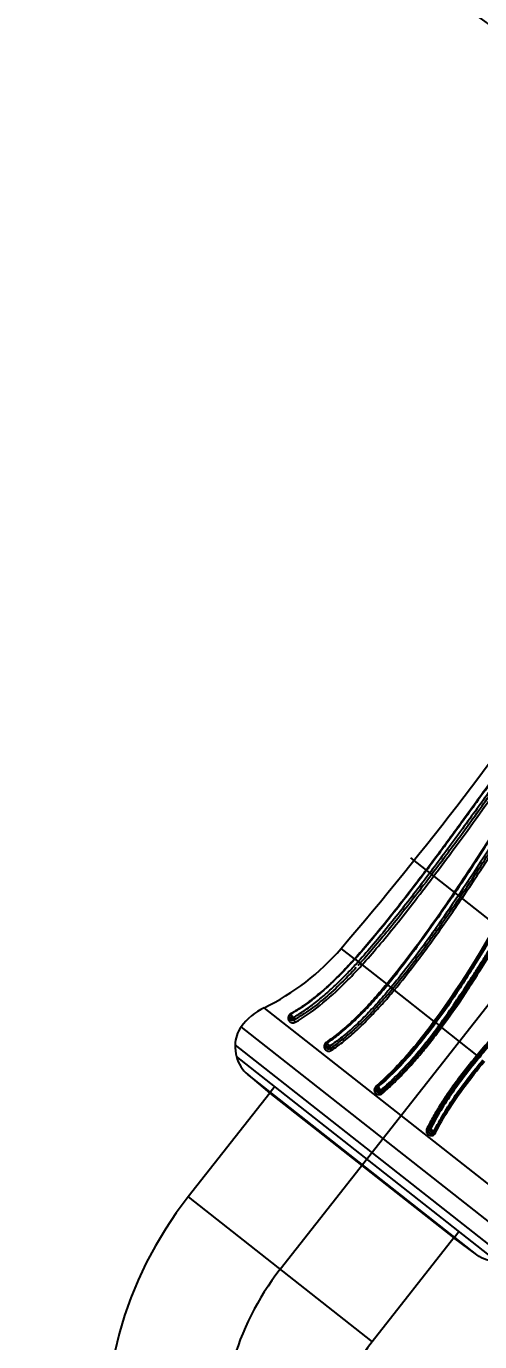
# Model space of a CAD drawing. Header units: millimetres. Extents: x 1145859089 to 1147511753, y -1047484727 to -1047247487.
# Drawn here: x 1146994173.5 to 1146994239.4, y -1047433719.8 to -1047433528.8 of the extents above; entities that cross this region are included whole.
import ezdxf
from ezdxf.xclip import XClip

# ---------------------------------------------------------------- set-up
doc = ezdxf.new("R2010")
doc.units = ezdxf.units.MM
doc.header["$LTSCALE"] = 100
doc.header["$MEASUREMENT"] = 0
doc.header["$XCLIPFRAME"] = 2
doc.linetypes.add('단지배치도$0$CENTER', pattern=[31, 30, -0.5, 0, -0.5])
doc.layers.get('0').update_dxf_attribs({"linetype": 'CONTINUOUS'})
for name, color, linetype in [('XREF', 135, 'CONTINUOUS'), ('단지배치도$0$S240910', 33, 'CONTINUOUS'), ('단지배치도$0$W240910', 135, 'CONTINUOUS')]:
    doc.layers.add(name, color=color, linetype=linetype)
doc.styles.add('단지배치도$0$WS1', font='romans.shx', dxfattribs={"width": 0.8, "bigfont": 'whgtxt.shx'})

# ---------------------------------------------------------------- blocks, each defined once
blk = doc.blocks.new('단지배치도$0$zw$9902')
at = {"layer": '단지배치도$0$W240910', "linetype": '단지배치도$0$CENTER', "ltscale": 20}
blk.add_line((64471.17, -62339.95), (64762.94, -61968.93), dxfattribs=at)
at = {"layer": '단지배치도$0$W240910', "linetype": '단지배치도$0$CENTER', "ltscale": 10}
blk.add_line((64524.72, -62307.45), (64490.13, -62280.25), dxfattribs=at)
at = {"layer": '단지배치도$0$W240910', "linetype": 'ByBlock', "ltscale": 20}
for p, q in [((64491.55, -62283.14), (64491, -62283.84)), ((64485.83, -62290.41), (64485.62, -62290.68)), ((64481.97, -62294.91), (64480.02, -62293.38)), ((64481.99, -62294.88), (64481.97, -62294.91)), ((64482.51, -62295.29), (64482.48, -62295.33)), ((64482.52, -62295.29), (64482.5, -62295.27)), ((64482.75, -62295.57), (64482.78, -62295.53)), ((64483.02, -62295.81), (64483.06, -62295.77)), ((64483.06, -62295.77), (64486.64, -62298.58)), ((64486.72, -62298.6), (64486.71, -62298.62)), ((64486.71, -62298.62), (64486.71, -62298.62)), ((64486.71, -62298.62), (64486.71, -62298.62)), ((64486.78, -62298.67), (64486.79, -62298.65)), ((64486.79, -62298.65), (64486.79, -62298.65)), ((64487.27, -62299.02), (64487.24, -62299.06)), ((64487.27, -62299.02), (64487.25, -62299.01)), ((64487.48, -62299.26), (64487.5, -62299.23)), ((64487.71, -62299.46), (64487.73, -62299.44)), ((64487.73, -62299.44), (64493.51, -62303.99)), ((64508.62, -62333.25), (64468.85, -62301.98)), ((64493.77, -62304.18), (64493.79, -62304.15)), ((64494.27, -62304.53), (64494.25, -62304.52)), ((64506.69, -62337.17), (64465.5, -62304.78)), ((64494.6, -62304.85), (64494.62, -62304.83)), ((64494.6, -62304.85), (64499.76, -62308.9)), ((64504.37, -62338.62), (64464.64, -62307.38)), ((64502.67, -62338.83), (64464.84, -62309.08)), ((64499.78, -62308.88), (64499.76, -62308.9)), ((64466.46, -62311.69), (64469.65, -62314.38)), ((64499.75, -62337.87), (64466.46, -62311.69)), ((64470.39, -62313.44), (64469.74, -62314.27)), ((64469.65, -62314.38), (64457.81, -62329.44)), ((64469.65, -62314.38), (64496.38, -62335.4)), ((64457.81, -62329.44), (64484.54, -62350.46)), ((64496.47, -62335.28), (64497.12, -62334.46)), ((64496.38, -62335.4), (64484.54, -62350.46)), ((64499.75, -62337.87), (64496.38, -62335.4))]:
    blk.add_line(p, q, dxfattribs=at)
for centre, radius, start, end in [((64092.84, -61961.19), 510.15, 319.3708, 325.7482), ((64453.86, -62270.95), 34.46, 295.788, 319.3968), ((64774.29, -61923.31), 472.76, 231.8161, 231.8215), ((64592.39, -62154.6), 178.51, 231.8302, 231.8411), ((64607.17, -62135.94), 202.31, 231.8157, 231.822), ((64885.21, -61781.79), 652.56, 231.85107, 231.85259), ((64636.04, -62099.29), 248.97, 231.8166, 231.821), ((64607.44, -62135.52), 202.81, 231.8439, 231.8497), ((64629.34, -62107.49), 238.38, 231.8734, 231.8783), ((64643.33, -62089.9), 260.85, 231.8455, 231.8499), ((64634.77, -62100.82), 246.98, 231.8451, 231.8498), ((64632.12, -62104.04), 242.81, 231.8733, 231.8781), ((64636.03, -62099.1), 249.11, 231.8734, 231.878), ((64638.49, -62095.99), 253.07, 231.8733, 231.8779), ((64638.79, -62095.65), 253.53, 231.8731, 231.8777), ((64639.69, -62094.53), 254.96, 231.873, 231.8775), ((64640.98, -62092.71), 257.19, 231.901, 231.9056), ((64642.49, -62091.02), 259.46, 231.8727, 231.8772), ((64643.43, -62089.66), 261.11, 231.9006, 231.9051), ((64644.71, -62088.05), 263.16, 231.9004, 231.9049), ((64645.94, -62086.52), 265.13, 231.9002, 231.9047), ((64647.1, -62084.87), 267.14, 231.9278, 231.9322), ((64648.41, -62083.44), 269.07, 231.8998, 231.9042), ((64649.56, -62081.8), 271.08, 231.9273, 231.9317), ((64650.8, -62080.26), 273.05, 231.927, 231.9314), ((64652.06, -62078.68), 275.08, 231.9268, 231.9311), ((64653.39, -62077.02), 277.2, 231.9265, 231.9308), ((64654.58, -62075.53), 279.1, 231.9263, 231.9306), ((64655.8, -62073.8), 281.22, 231.9533, 231.9576), ((64486.71, -62298.62), 0.000478, 65.7503, 109.7068), ((64486.71, -62298.62), 0.00159, 64.4229, 83.6217), ((64486.71, -62298.62), 0.00471, 63.6122, 72.3544), ((64486.71, -62298.63), 0.0105, 61.391, 66.3483), ((64486.7, -62298.64), 0.0206, 59.6568, 62.735), ((64486.69, -62298.65), 0.0356, 58.6451, 60.7588), ((64486.68, -62298.67), 0.0573, 57.4828, 59.0018), ((64486.67, -62298.69), 0.0848, 56.5843, 57.7442), ((64486.72, -62298.61), 0.00597, 74.0623, 82.0926), ((64486.65, -62298.73), 0.122, 55.8336, 56.7384), ((64486.62, -62298.76), 0.167, 55.4805, 56.2137), ((64486.59, -62298.81), 0.221, 54.7254, 55.3266), ((64486.56, -62298.86), 0.288, 54.4954, 55.002), ((64486.51, -62298.92), 0.362, 54.1297, 54.5602), ((64486.55, -62298.86), 0.316, 54.5816, 54.9687), ((64486.59, -62298.82), 0.257, 55.4781, 55.9065), ((64486.63, -62298.75), 0.175, 55.858, 56.4242), ((64486.67, -62298.69), 0.103, 56.6579, 57.5045), ((64486.68, -62298.67), 0.0861, 57.5304, 58.4005), ((64486.65, -62298.73), 0.157, 58.0209, 58.4147), ((64486.71, -62298.63), 0.0318, 61.3257, 63.0301), ((64486.72, -62298.61), 0.00819, 66.7848, 72.8924), ((64486.46, -62298.99), 0.448, 53.5935, 53.967), ((64486.4, -62299.07), 0.549, 53.4982, 53.8228), ((64486.34, -62299.16), 0.66, 53.243, 53.5286), ((64486.27, -62299.26), 0.777, 53.0116, 53.2674), ((64486.2, -62299.34), 0.909, 53.1943, 53.3904), ((64486.29, -62299.23), 0.763, 53.6634, 53.8837), ((64486.37, -62299.12), 0.63, 53.8006, 54.0481), ((64486.44, -62299.02), 0.509, 53.9304, 54.2164), ((64486.51, -62298.93), 0.397, 54.5987, 54.9355), ((64486.2, -62299.35), 0.894, 52.8005, 53.0345), ((64486.1, -62299.48), 1.06, 52.47, 52.6753), ((64485.97, -62299.66), 1.28, 52.4597, 52.6358), ((64485.92, -62299.71), 1.35, 52.2813, 52.4581), ((64486.11, -62299.47), 1.07, 53.1238, 53.2997), ((64485.75, -62299.94), 1.65, 52.655, 52.7871), ((64485.88, -62299.77), 1.45, 52.6883, 52.8328), ((64486, -62299.62), 1.25, 53.0602, 53.2188), ((64485.93, -62299.7), 1.33, 52.1126, 52.3028), ((64485.64, -62300.08), 1.81, 51.8868, 52.0211), ((64483.94, -62302.27), 4.58, 52.0883, 52.137), ((64485.48, -62300.3), 2.1, 52.458, 52.5702), ((64485.62, -62300.11), 1.87, 52.4796, 52.6012), ((64485.33, -62300.49), 2.35, 52.1693, 52.2734), ((64485.65, -62300.06), 1.78, 51.6254, 51.7948), ((64485.6, -62300.13), 1.88, 51.4175, 51.6738), ((64485.03, -62300.89), 2.85, 52.1527, 52.2438), ((64485.18, -62300.68), 2.59, 52.1618, 52.2589), ((64484.85, -62301.09), 3.12, 51.8997, 51.9849), ((64483.34, -62302.99), 5.52, 51.4533, 51.5694), ((64484.53, -62301.51), 3.65, 51.7808, 51.8569), ((64484.67, -62301.34), 3.42, 51.8994, 51.979), ((64484.43, -62301.65), 3.82, 51.7818, 51.8559), ((64781.19, -61925.01), 475.68, 231.7654, 231.7708), ((64597.12, -62158.63), 178.27, 231.7801, 231.7912), ((64610.71, -62141.36), 200.24, 231.7901, 231.7965), ((64884.17, -61794.11), 642.24, 231.78532, 231.78689), ((64638, -62106.78), 244.29, 231.787, 231.7915), ((64609.38, -62143), 198.13, 231.8158, 231.8218), ((64630.04, -62116.96), 231.37, 231.7879, 231.7929), ((64642.8, -62100.58), 252.13, 231.8166, 231.8211), ((64633.69, -62112.19), 237.38, 231.8164, 231.8212), ((64630.6, -62116.15), 232.35, 231.8163, 231.8213), ((64633.55, -62112.24), 237.25, 231.8449, 231.8497), ((64635.21, -62110.36), 239.75, 231.8164, 231.8212), ((64634.63, -62110.93), 238.95, 231.8449, 231.8497), ((64634.78, -62110.78), 239.15, 231.8448, 231.8496), ((64635.47, -62109.94), 240.24, 231.8448, 231.8496), ((64635.94, -62109.37), 240.98, 231.8448, 231.8496), ((64636.29, -62108.96), 241.52, 231.8448, 231.8496), ((64636.6, -62108.39), 242.16, 231.873, 231.8778), ((64637.15, -62107.93), 242.86, 231.8447, 231.8495), ((64637.43, -62107.41), 243.44, 231.873, 231.8777), ((64637.93, -62106.81), 244.22, 231.8729, 231.8777), ((64638.29, -62106.38), 244.79, 231.8729, 231.8776), ((64638.63, -62105.78), 245.46, 231.901, 231.9057), ((64639.17, -62105.33), 246.15, 231.8728, 231.8775), ((64639.43, -62104.83), 246.71, 231.9009, 231.9056), ((64639.94, -62104.21), 247.51, 231.9008, 231.9055), ((64640.3, -62103.79), 248.06, 231.9007, 231.9054), ((59308.27, -68889.34), 8381.78, 51.780944, 51.781255), ((62555.63, -64765.98), 3133.22, 51.78558, 51.78622), ((62326.19, -65058.19), 3504.75, 51.79329, 51.79366), ((57552.52, -71110.48), 11213.06, 51.753673, 51.753763), ((61857.03, -65653.82), 4262.96, 51.78928, 51.78955), ((62360.52, -65014.45), 3449.14, 51.79104, 51.79139), ((62007.22, -65463.23), 4020.3, 51.79043, 51.79072), ((61788.36, -65737.7), 4371.34, 51.76131, 51.76158), ((61953.17, -65531.93), 4107.71, 51.79017, 51.79045), ((62013.03, -65455.93), 4010.97, 51.79029, 51.79058), ((61963.46, -65515.64), 4088.55, 51.76182, 51.7621), ((61943.35, -65544.51), 4123.67, 51.79024, 51.79052), ((61956.44, -65527.91), 4102.53, 51.79025, 51.79053), ((61959.81, -65520.38), 4094.53, 51.76182, 51.7621), ((61953.33, -65531.93), 4107.61, 51.79028, 51.79056), ((61951.29, -65534.55), 4110.93, 51.79027, 51.79055), ((61948.65, -65534.64), 4112.64, 51.76187, 51.76215), ((61948.6, -65538.04), 4115.34, 51.79029, 51.79058), ((61946.74, -65540.43), 4118.37, 51.79029, 51.79058), ((61943.7, -65541.03), 4120.72, 51.7619, 51.76218), ((61943.22, -65544.97), 4124.11, 51.79031, 51.79059), ((61939.12, -65546.92), 4128.18, 51.76196, 51.76224), ((61939.69, -65549.52), 4129.87, 51.79032, 51.7906), ((61936.64, -65550.12), 4132.23, 51.76196, 51.76224), ((61935.95, -65554.34), 4135.97, 51.79034, 51.79062), ((61933.1, -65554.68), 4138, 51.76199, 51.76227), ((61932.2, -65559.17), 4142.09, 51.79035, 51.79063), ((64471.3, -62307.46), 6.67, 179.3121, 194.0621), ((64493.18, -62319.8), 0.5, 153.4522, 333.455), ((64501.83, -62364.06), 56, 141.8188, 231.8188), ((64501.83, -62364.06), 22, 141.8188, 231.8188)]:
    blk.add_arc(centre, radius, start, end, dxfattribs=at)
at = {"layer": '단지배치도$0$W240910', "linetype": '단지배치도$0$CENTER', "ltscale": 20}
blk.add_arc((64501.83, -62364.06), 39, 141.8188, 231.8188, dxfattribs=at)
at = {"layer": '단지배치도$0$W240910', "linetype": 'ByBlock', "ltscale": 20}
for points, degree in [([(64553.7, -62200.34), (64486.31, -62147.35), (64486.31, -62147.35)], 2), ([(64483.06, -62295.77), (64483.82, -62294.93), (64485.41, -62293.11), (64487.97, -62289.99), (64490.73, -62286.49), (64493.71, -62282.58), (64496.97, -62278.2), (64500.51, -62273.32), (64504.49, -62267.79), (64508.93, -62261.51), (64513.22, -62255.42), (64515.76, -62251.9), (64516.97, -62250.24)], 3), ([(64518.32, -62251.35), (64517.2, -62252.97), (64514.84, -62256.51), (64510.94, -62262.64), (64506.58, -62269.61), (64501.76, -62277.24), (64497.5, -62283.77), (64493.58, -62289.47), (64489.97, -62294.44), (64487.72, -62297.28), (64486.64, -62298.58)], 3), ([(64487.73, -62299.44), (64488.82, -62298.13), (64491.09, -62295.26), (64494.71, -62290.28), (64498.65, -62284.54), (64502.88, -62278.06), (64507.66, -62270.51), (64512.06, -62263.46), (64515.93, -62257.37), (64518.31, -62253.82), (64519.44, -62252.18)], 3), ([(64521.96, -62254.25), (64521.04, -62255.74), (64519.13, -62258.96), (64516.11, -62264.55), (64512.86, -62270.92), (64509.24, -62278.13), (64504.94, -62286.33), (64500.98, -62293.28), (64497.27, -62299.25), (64494.93, -62302.62), (64493.79, -62304.15)], 3), ([(64494.44, -62304.68), (64495.58, -62303.13), (64497.96, -62299.74), (64501.68, -62293.79), (64505.67, -62286.79), (64509.88, -62278.77), (64513.44, -62271.71), (64516.75, -62265.26), (64519.83, -62259.57), (64521.76, -62256.3), (64522.7, -62254.79)], 3), ([(64494.62, -62304.82), (64495.77, -62303.29), (64498.12, -62299.9), (64501.85, -62293.95), (64505.83, -62287), (64510.15, -62278.85), (64513.79, -62271.63), (64517.06, -62265.27), (64520.12, -62259.68), (64522.03, -62256.44), (64522.96, -62254.95)], 3), ([(64541.57, -62269.59), (64540.32, -62270.85), (64537.59, -62273.51), (64532.77, -62277.87), (64527.27, -62282.62), (64521.16, -62287.85), (64514.46, -62293.79), (64508.62, -62299.31), (64503.74, -62304.32), (64501, -62307.41), (64499.78, -62308.88)], 3), ([(64506.53, -62285.09), (64502.79, -62292.03), (64498.78, -62298.86), (64494.07, -62305.17)], 3), ([(64499.96, -62309.02), (64505.64, -62302.25), (64512.12, -62296.18), (64518.75, -62290.34)], 3), ([(64481.98, -62294.93), (64481.38, -62295.59), (64480.77, -62296.24), (64480.14, -62296.87)], 3), ([(64481.98, -62294.93), (64481.98, -62294.93), (64481.98, -62294.92), (64481.97, -62294.91)], 3), ([(64481.99, -62294.88), (64482, -62294.89), (64482.01, -62294.9), (64482.01, -62294.9)], 3), ([(64482.75, -62295.57), (64482.56, -62295.77), (64482.38, -62295.97), (64482.2, -62296.16)], 3), ([(64482.48, -62295.33), (64482.49, -62295.34), (64482.53, -62295.37), (64482.6, -62295.44), (64482.68, -62295.51), (64482.74, -62295.56), (64482.75, -62295.57), (64482.75, -62295.57)], 3), ([(64482.6, -62295.74), (64482.6, -62295.74), (64482.6, -62295.74), (64482.6, -62295.74)], 3), ([(64483.02, -62295.81), (64483.01, -62295.8), (64482.97, -62295.77), (64482.9, -62295.7), (64482.82, -62295.62), (64482.76, -62295.58), (64482.75, -62295.57), (64482.75, -62295.57)], 3), ([(64482.78, -62295.53), (64482.81, -62295.5), (64482.84, -62295.47), (64482.86, -62295.44)], 3), ([(64486.64, -62298.58), (64486.1, -62299.23), (64484.99, -62300.51), (64483.23, -62302.42), (64481.42, -62304.2), (64479.59, -62305.76), (64478.43, -62306.62), (64477.86, -62307.01)], 3), ([(64478.01, -62307.08), (64478.57, -62306.7), (64479.73, -62305.85), (64481.55, -62304.29), (64483.37, -62302.52), (64485.12, -62300.61), (64486.23, -62299.32), (64486.78, -62298.67)], 3), ([(64481.06, -62297.37), (64481.07, -62297.37), (64481.07, -62297.36), (64481.08, -62297.36)], 3), ([(64486.71, -62298.62), (64486.57, -62298.78), (64486.45, -62298.93), (64486.32, -62299.08)], 3), ([(64478.32, -62306.77), (64481.29, -62304.68), (64483.88, -62301.96), (64486.32, -62299.08)], 3), ([(64487.24, -62299.06), (64486.69, -62299.72), (64485.56, -62301.02), (64483.8, -62302.94), (64481.97, -62304.72), (64480.17, -62306.27), (64478.96, -62307.17), (64478.35, -62307.58)], 3), ([(64478.49, -62307.87), (64479.12, -62307.44), (64480.36, -62306.52), (64482.22, -62304.92), (64484.01, -62303.17), (64485.77, -62301.26), (64486.91, -62299.94), (64487.48, -62299.26)], 3), ([(64478.64, -62308.16), (64479.23, -62307.76), (64480.42, -62306.88), (64482.31, -62305.28), (64484.14, -62303.43), (64486, -62301.49), (64487.15, -62300.14), (64487.71, -62299.46)], 3), ([(64487.24, -62299.06), (64487.26, -62299.07), (64487.32, -62299.12), (64487.4, -62299.19), (64487.46, -62299.25), (64487.48, -62299.26), (64487.48, -62299.26)], 3), ([(64487.71, -62299.46), (64487.69, -62299.45), (64487.64, -62299.4), (64487.55, -62299.33), (64487.49, -62299.27), (64487.48, -62299.26), (64487.48, -62299.26)], 3), ([(64468.85, -62301.98), (64467.52, -62302.61), (64466.36, -62303.58), (64465.5, -62304.78)], 3), ([(64474.98, -62302.64), (64475.11, -62302.55), (64475.24, -62302.46), (64475.37, -62302.36)], 3), ([(64472.47, -62303.24), (64472.46, -62303.25), (64472.45, -62303.27), (64472.45, -62303.29)], 3), ([(64472.46, -62303.26), (64472.46, -62303.26), (64472.46, -62303.26), (64472.46, -62303.26)], 3), ([(64472.49, -62303.13), (64472.5, -62303.1), (64472.52, -62303.07), (64472.54, -62303.04)], 3), ([(64472.54, -62303.04), (64472.57, -62302.98), (64472.64, -62302.92), (64472.71, -62302.88)], 3), ([(64472.55, -62303.03), (64472.55, -62303.02), (64472.55, -62303.02), (64472.56, -62303.01)], 3), ([(64472.69, -62302.87), (64472.7, -62302.88), (64472.7, -62302.88), (64472.66, -62302.91)], 3), ([(64472.73, -62302.9), (64472.72, -62302.89), (64472.71, -62302.88), (64472.7, -62302.88)], 3), ([(64472.71, -62302.88), (64472.7, -62302.88), (64472.7, -62302.88), (64472.7, -62302.88)], 3), ([(64473.04, -62303.42), (64473.05, -62303.44), (64473.08, -62303.48), (64473.14, -62303.56), (64473.18, -62303.65), (64473.21, -62303.72), (64473.21, -62303.75), (64473.2, -62303.75)], 3), ([(64473.37, -62304.08), (64473.36, -62304.07), (64473.32, -62304.02), (64473.27, -62303.94), (64473.22, -62303.85), (64473.2, -62303.78), (64473.2, -62303.75), (64473.2, -62303.75)], 3), ([(64493.65, -62304.06), (64493.65, -62304.07), (64493.64, -62304.08), (64493.64, -62304.09)], 3), ([(64465.5, -62304.78), (64464.95, -62305.52), (64464.64, -62306.44), (64464.64, -62307.38)], 3), ([(64494.41, -62304.7), (64494.42, -62304.7), (64494.43, -62304.69), (64494.44, -62304.68)], 3), ([(64494.6, -62304.85), (64494.51, -62304.78), (64494.42, -62304.71), (64494.43, -62304.7)], 3), ([(64494.62, -62304.82), (64494.53, -62304.76), (64494.44, -62304.69), (64494.44, -62304.68)], 3), ([(64477.86, -62307.01), (64477.82, -62307.03), (64477.76, -62307.09), (64477.68, -62307.18), (64477.61, -62307.3), (64477.56, -62307.45), (64477.54, -62307.6), (64477.56, -62307.77), (64477.62, -62307.93), (64477.72, -62308.06), (64477.83, -62308.16), (64477.95, -62308.23), (64478.07, -62308.27), (64478.19, -62308.29), (64478.32, -62308.29), (64478.43, -62308.26), (64478.54, -62308.22), (64478.61, -62308.18), (64478.64, -62308.16)], 3), ([(64477.83, -62307.79), (64477.77, -62307.71), (64477.73, -62307.62), (64477.72, -62307.53)], 3), ([(64477.86, -62307.01), (64477.89, -62307.04), (64477.92, -62307.05), (64477.93, -62307.05)], 3), ([(64478.35, -62307.58), (64478.32, -62307.6), (64478.25, -62307.63), (64478.14, -62307.64), (64478.03, -62307.6), (64477.94, -62307.52), (64477.88, -62307.41), (64477.87, -62307.29), (64477.92, -62307.17), (64477.97, -62307.11), (64478.01, -62307.08)], 3), ([(64478.01, -62307.08), (64477.97, -62307.05), (64477.94, -62307.04), (64477.93, -62307.05)], 3), ([(64478.35, -62307.58), (64478.37, -62307.6), (64478.42, -62307.65), (64478.48, -62307.75), (64478.5, -62307.83), (64478.5, -62307.86), (64478.49, -62307.87)], 3), ([(64478.64, -62308.16), (64478.61, -62308.14), (64478.57, -62308.09), (64478.51, -62307.99), (64478.48, -62307.91), (64478.48, -62307.88), (64478.49, -62307.87)], 3), ([(64486.92, -62311.93), (64488.63, -62310.29), (64490.25, -62308.45), (64491.79, -62306.51)], 3), ([(64464.83, -62309.08), (64465.08, -62310.08), (64465.66, -62311.01), (64466.46, -62311.69)], 3), ([(64499.96, -62309.02), (64497.14, -62312.41), (64494.56, -62315.95), (64492.74, -62319.58)], 3), ([(64499.76, -62308.9), (64499.85, -62308.98), (64499.94, -62309.05), (64499.94, -62309.04)], 3), ([(64498.98, -62311.81), (64497.47, -62313.74), (64496.06, -62315.72), (64494.87, -62317.74)], 3), ([(64485.09, -62313.36), (64485.06, -62313.39), (64484.99, -62313.46), (64484.91, -62313.59), (64484.86, -62313.73), (64484.84, -62313.88), (64484.85, -62314.03), (64484.89, -62314.16), (64484.95, -62314.29), (64485.03, -62314.39), (64485.13, -62314.47), (64485.24, -62314.54), (64485.36, -62314.58), (64485.49, -62314.6), (64485.62, -62314.6), (64485.75, -62314.57), (64485.88, -62314.51), (64485.95, -62314.46), (64485.99, -62314.43)], 3), ([(64485.15, -62314.1), (64484.98, -62313.88), (64485.03, -62313.54), (64485.27, -62313.4)], 3), ([(64485.16, -62313.51), (64485.04, -62313.66), (64485.02, -62313.85), (64485.11, -62314.02)], 3), ([(64492.48, -62319.53), (64492.44, -62319.62), (64492.39, -62319.8), (64492.42, -62320.07), (64492.54, -62320.29), (64492.74, -62320.46), (64492.99, -62320.55), (64493.28, -62320.54), (64493.57, -62320.39), (64493.69, -62320.24), (64493.73, -62320.15)], 3), ([(64493.63, -62320.02), (64493.53, -62320.23), (64493.3, -62320.36), (64493.2, -62320.31)], 3), ([(64502.67, -62338.83), (64501.63, -62338.83), (64500.6, -62338.48), (64499.75, -62337.87)], 3)]:
    blk.add_open_spline(points, degree=degree, dxfattribs=at)
for points, knots in [([(64515.85, -62249.44), (64514.18, -62251.73), (64512.53, -62254.03), (64508.71, -62259.44), (64506.53, -62262.53), (64502.15, -62268.69), (64499.95, -62271.76), (64495.51, -62277.86), (64493.27, -62280.89), (64486.83, -62289.32), (64484.22, -62292.46), (64482.01, -62294.9)], [0, 0, 0, 0, 0.135049, 0.135049, 0.3150477, 0.3150477, 0.4948189, 0.4948189, 0.674471, 0.674471, 0.9999999, 0.9999999, 0.9999999, 0.9999999]), ([(64515.87, -62249.46), (64513.78, -62252.31), (64510.36, -62257.13), (64505.6, -62263.9), (64502.18, -62268.71), (64498.73, -62273.5), (64495.26, -62278.27), (64491.02, -62283.94), (64486.66, -62289.53), (64483.63, -62293.16), (64482.04, -62294.91)], [0, 0, 0, 0, 0.0106341, 0.0177242, 0.0248147, 0.02835993, 0.03545103, 0.04254223, 0.0496341, 0.0567277, 0.0567277, 0.0567277, 0.0567277]), ([(64516.34, -62249.84), (64515.14, -62251.49), (64512.52, -62255.14), (64508.52, -62260.79), (64504.31, -62266.76), (64500.06, -62272.7), (64495.77, -62278.6), (64491.41, -62284.44), (64487.03, -62290.04), (64484.02, -62293.62), (64482.52, -62295.29)], [0, 0, 0, 0, 0.108757, 0.237507, 0.366257, 0.495007, 0.623756, 0.752506, 0.881256, 1, 1, 1, 1]), ([(64494.41, -62281.01), (64494.65, -62280.68), (64496.1, -62278.73), (64498.9, -62274.92), (64503.14, -62269.04), (64507.95, -62262.25), (64512.65, -62255.59), (64515.36, -62251.81), (64516.65, -62250.05)], [0.421429, 0.421429, 0.421429, 0.421429, 0.4444444, 0.5555556, 0.6666667, 0.7777778, 0.8888889, 1, 1, 1, 1]), ([(64518.34, -62251.4), (64515.7, -62255.23), (64510.58, -62263.23), (64503.05, -62275.4), (64495.23, -62287.38), (64489.68, -62295.06), (64486.72, -62298.6)], [0.124832, 0.124832, 0.124832, 0.124832, 3.005227, 6.010453, 9.015679, 11.897113, 11.897113, 11.897113, 11.897113]), ([(64518.38, -62251.43), (64517.43, -62252.81), (64515.58, -62255.6), (64512.87, -62259.8), (64510.68, -62263.34), (64508.92, -62266.15), (64507.61, -62268.26), (64506.24, -62270.33), (64504.89, -62272.42), (64503.57, -62274.52), (64501.8, -62277.31), (64499.56, -62280.79), (64496.86, -62284.88), (64494.11, -62288.88), (64491.54, -62292.48), (64489.1, -62295.75), (64487.57, -62297.69), (64486.79, -62298.65)], [0, 0, 0, 0, 0.00501719, 0.0100368, 0.01501446, 0.01750225, 0.0199892, 0.02247745, 0.0249658, 0.0274546, 0.02994354, 0.03491969, 0.03989655, 0.04469579, 0.04949674, 0.0532116, 0.05692622, 0.05692622, 0.05692622, 0.05692622]), ([(64518.85, -62251.81), (64516.3, -62255.52), (64512.56, -62261.38), (64507.6, -62269.35), (64502.41, -62277.6), (64497.09, -62285.78), (64491.58, -62293.59), (64488.71, -62297.3), (64487.27, -62299.02)], [0, 0, 0, 0, 0.237507, 0.366256, 0.495006, 0.752506, 0.881256, 1, 1, 1, 1]), ([(64487.5, -62299.23), (64488.6, -62297.91), (64490.88, -62295.03), (64494.53, -62290), (64498.48, -62284.21), (64502.71, -62277.71), (64507.53, -62270.08), (64511.84, -62263.16), (64515.24, -62257.83), (64517.21, -62254.86), (64517.96, -62253.74)], [0, 0, 0, 0, 0.125, 0.25, 0.375, 0.5, 0.625, 0.75, 0.875, 0.9566452, 0.9566452, 0.9566452, 0.9566452]), ([(64521.86, -62254.08), (64519.95, -62257.14), (64515.27, -62265.5), (64509.98, -62276.23), (64502.68, -62289.96), (64497.79, -62298.21), (64493.51, -62303.99)], [0, 0, 0, 0, 0.01079142, 0.02877256, 0.03596339, 0.05753197, 0.05753197, 0.05753197, 0.05753197]), ([(64521.88, -62254.2), (64519.42, -62258.16), (64514.87, -62266.57), (64508.44, -62279.49), (64501.6, -62292.22), (64496.44, -62300.3), (64493.65, -62304.06)], [0.154115, 0.154115, 0.154115, 0.154115, 3.463779, 6.927556, 10.391333, 13.712636, 13.712636, 13.712636, 13.712636]), ([(64494.27, -62304.53), (64494.97, -62303.56), (64496.35, -62301.61), (64497.89, -62299.29), (64499.08, -62297.45), (64499.83, -62296.28), (64500.7, -62294.94), (64501.42, -62293.74), (64502.53, -62291.85), (64503.74, -62289.8), (64505.31, -62287.02), (64506.62, -62284.56), (64508.29, -62281.39), (64510.1, -62277.84), (64512.56, -62272.84), (64515.07, -62267.87), (64518.41, -62261.51), (64520.76, -62257.34), (64522.44, -62254.63)], [0, 0, 0, 0, 0.00358646, 0.00717408, 0.00837018, 0.01016459, 0.01136112, 0.01315603, 0.01435255, 0.01794134, 0.02033367, 0.02392197, 0.02631405, 0.03109772, 0.03588131, 0.04306007, 0.04784982, 0.05742538, 0.05742538, 0.05742538, 0.05742538]), ([(64503.47, -62266.81), (64502.12, -62268.71), (64499.35, -62272.56), (64495.14, -62278.34), (64491.53, -62283.16), (64488.58, -62286.97), (64486.32, -62289.8), (64484.14, -62292.45), (64482.68, -62294.13), (64481.99, -62294.88)], [227.43525, 227.43525, 227.43525, 227.43525, 298.02339, 371.0962, 444.16901, 480.70542, 517.24182, 553.77823, 584.57929, 584.57929, 584.57929, 584.57929]), ([(64542, -62270.01), (64540.88, -62271.15), (64538.6, -62273.38), (64535.06, -62276.61), (64531.47, -62279.76), (64527.84, -62282.87), (64524.22, -62285.99), (64520.61, -62289.12), (64517.02, -62292.27), (64513.48, -62295.47), (64510.57, -62298.19), (64508.29, -62300.42), (64506.57, -62302.08), (64504.91, -62303.8), (64503.28, -62305.55), (64501.69, -62307.33), (64500.66, -62308.54), (64500.15, -62309.16)], [0, 0, 0, 0, 0.00478813, 0.00957688, 0.01436517, 0.01915157, 0.02393568, 0.02871811, 0.03350035, 0.03828248, 0.04306514, 0.0454572, 0.04784956, 0.05024207, 0.05263435, 0.05502613, 0.05741722, 0.05741722, 0.05741722, 0.05741722]), ([(64494.41, -62281.01), (64493.5, -62282.23), (64491.12, -62285.38), (64487.32, -62290.23), (64484.34, -62293.8), (64482.86, -62295.44)], [1.479131, 1.479131, 1.479131, 1.479131, 6.879705, 15.539035, 23.391415, 23.391415, 23.391415, 23.391415]), ([(64518.74, -62290.34), (64515.66, -62293.05), (64509.13, -62298.99), (64503, -62305.38), (64499.96, -62309.02)], [0.167515, 0.167515, 0.167515, 0.167515, 3.777385, 7.917972, 7.917972, 7.917972, 7.917972]), ([(64481.97, -62294.91), (64481.55, -62295.37), (64480.66, -62296.33), (64479.15, -62297.86), (64477.48, -62299.44), (64475.74, -62300.85), (64474.16, -62301.99), (64473.16, -62302.6), (64472.69, -62302.87)], [0, 0, 0, 0, 0.166667, 0.333333, 0.5, 0.666667, 0.833333, 1, 1, 1, 1]), ([(64482.04, -62294.91), (64481.62, -62295.38), (64480.72, -62296.35), (64479.13, -62297.96), (64477.44, -62299.52), (64475.77, -62300.91), (64474.15, -62302.06), (64473.19, -62302.64), (64472.73, -62302.9)], [0, 0, 0, 0, 0.166667, 0.333333, 0.5, 0.666667, 0.833333, 1, 1, 1, 1]), ([(64482.01, -62294.9), (64481.58, -62295.37), (64480.69, -62296.33), (64479.19, -62297.86), (64477.59, -62299.35), (64476.35, -62300.38), (64475.67, -62300.9), (64475.55, -62301)], [0, 0, 0, 0, 0.1666667, 0.3333333, 0.5, 0.6666667, 0.70406, 0.70406, 0.70406, 0.70406]), ([(64482.04, -62294.91), (64482.03, -62294.91), (64482.02, -62294.9), (64482.01, -62294.9), (64482.01, -62294.9), (64482.01, -62294.9)], [0, 0, 0, 0, 0.333333, 0.666667, 1, 1, 1, 1]), ([(64473.04, -62303.42), (64473.57, -62303.12), (64474.65, -62302.45), (64476.29, -62301.26), (64477.99, -62299.84), (64479.64, -62298.3), (64481.13, -62296.79), (64482.04, -62295.81), (64482.48, -62295.33)], [0, 0, 0, 0, 0.166667, 0.333333, 0.5, 0.666667, 0.833333, 1, 1, 1, 1]), ([(64473.37, -62304.08), (64474.56, -62303.4), (64475.75, -62302.59), (64478.18, -62300.66), (64479.45, -62299.51), (64481.44, -62297.51), (64482.23, -62296.69), (64483.02, -62295.81)], [0, 0, 0, 0, 0.371803, 0.371803, 0.774117, 0.774117, 1, 1, 1, 1]), ([(64482.2, -62296.16), (64481.68, -62296.72), (64479.68, -62298.83), (64477.55, -62300.77), (64475.85, -62302.02)], [4.388092, 4.388092, 4.388092, 4.388092, 7.318533, 15.39882, 15.39882, 15.39882, 15.39882]), ([(64477.27, -62299.6), (64477.4, -62299.5), (64478.31, -62298.7), (64479.46, -62297.59), (64480.47, -62296.54), (64480.74, -62296.26)], [14.753255, 14.753255, 14.753255, 14.753255, 18.212067, 40.272865, 48.440986, 48.440986, 48.440986, 48.440986]), ([(64482.52, -62295.29), (64482.55, -62295.32), (64482.69, -62295.45), (64482.78, -62295.53), (64482.78, -62295.53)], [2.232936, 2.232936, 2.232936, 2.232936, 7.27879, 12.328484, 12.328484, 12.328484, 12.328484]), ([(64483.06, -62295.77), (64483.03, -62295.73), (64482.88, -62295.6), (64482.79, -62295.52), (64482.79, -62295.53)], [2.119604, 2.119604, 2.119604, 2.119604, 6.933955, 11.748502, 11.748502, 11.748502, 11.748502]), ([(64486.64, -62298.58), (64486.65, -62298.59), (64486.68, -62298.61), (64486.7, -62298.62), (64486.71, -62298.62), (64486.71, -62298.62)], [0, 0, 0, 0, 0.3333333, 0.6666667, 0.9904878, 0.9904878, 0.9904878, 0.9904878]), ([(64487.27, -62299.02), (64487.32, -62299.06), (64487.44, -62299.17), (64487.51, -62299.22), (64487.5, -62299.23)], [2.811465, 2.811465, 2.811465, 2.811465, 8.214479, 13.614838, 13.614838, 13.614838, 13.614838]), ([(64487.73, -62299.44), (64487.68, -62299.4), (64487.56, -62299.3), (64487.49, -62299.24), (64487.5, -62299.24)], [4.16844, 4.16844, 4.16844, 4.16844, 12.152873, 20.139734, 20.139734, 20.139734, 20.139734]), ([(64472.72, -62302.87), (64473.58, -62302.38), (64474.53, -62301.76), (64475.44, -62301.09), (64475.55, -62301)], [64.116786, 64.116786, 64.116786, 64.116786, 85.159632, 88.085818, 88.085818, 88.085818, 88.085818]), ([(64475.55, -62301), (64475.11, -62301.33), (64474.13, -62302.02), (64473.22, -62302.59), (64472.72, -62302.87)], [0.7040608, 0.7040608, 0.7040608, 0.7040608, 0.8333333, 0.997969, 0.997969, 0.997969, 0.997969]), ([(64475.85, -62302.02), (64475.43, -62302.32), (64474.31, -62303.11), (64473.58, -62303.53), (64473.2, -62303.75)], [0.7217181, 0.7217181, 0.7217181, 0.7217181, 0.8333333, 1, 1, 1, 1]), ([(64475.65, -62302.17), (64475.69, -62302.14), (64475.9, -62301.99), (64476.1, -62301.84), (64476.26, -62301.71)], [9.611629, 9.611629, 9.611629, 9.611629, 9.815078, 10.61949, 10.61949, 10.61949, 10.61949]), ([(64472.69, -62302.87), (64472.66, -62302.88), (64472.62, -62302.91), (64472.55, -62302.97), (64472.48, -62303.04), (64472.43, -62303.11), (64472.39, -62303.19), (64472.36, -62303.27), (64472.34, -62303.36), (64472.32, -62303.46), (64472.33, -62303.56), (64472.35, -62303.67), (64472.39, -62303.79), (64472.46, -62303.89), (64472.54, -62303.98), (64472.62, -62304.05), (64472.71, -62304.11), (64472.81, -62304.15), (64472.91, -62304.17), (64473.01, -62304.18), (64473.11, -62304.17), (64473.21, -62304.15), (64473.29, -62304.12), (64473.34, -62304.09), (64473.37, -62304.08)], [0, 0, 0, 0, 0.045455, 0.090909, 0.136364, 0.181818, 0.227273, 0.272727, 0.318182, 0.363636, 0.409091, 0.454545, 0.5, 0.545455, 0.590909, 0.636364, 0.681818, 0.727273, 0.772727, 0.818182, 0.863636, 0.909091, 0.954545, 1, 1, 1, 1]), ([(64472.45, -62303.33), (64472.45, -62303.32), (64472.46, -62303.3), (64472.46, -62303.28), (64472.46, -62303.28)], [0.54091182, 0.54091182, 0.54091182, 0.54091182, 0.61043366, 0.63989499, 0.63989499, 0.63989499, 0.63989499]), ([(64473.2, -62303.75), (64473.08, -62303.82), (64472.84, -62303.83), (64472.56, -62303.67), (64472.46, -62303.49), (64472.45, -62303.35), (64472.45, -62303.33)], [0, 0, 0, 0, 0.000409303, 0.000702655, 0.001219115, 0.001298733, 0.001298733, 0.001298733, 0.001298733]), ([(64472.49, -62303.13), (64472.49, -62303.13), (64472.49, -62303.13), (64472.47, -62303.18), (64472.46, -62303.23), (64472.46, -62303.27), (64472.46, -62303.27), (64472.46, -62303.28)], [1.0339266, 1.0339266, 1.0339266, 1.0339266, 1.049353, 1.0759269, 1.490302, 1.5326432, 1.5467569, 1.5467569, 1.5467569, 1.5467569]), ([(64472.69, -62302.89), (64472.69, -62302.89), (64472.66, -62302.91), (64472.62, -62302.94), (64472.57, -62302.99), (64472.55, -62303.02), (64472.55, -62303.03)], [4.5419047, 4.5419047, 4.5419047, 4.5419047, 4.5698004, 4.7606577, 4.951515, 5.0798149, 5.0798149, 5.0798149, 5.0798149]), ([(64472.73, -62302.9), (64472.72, -62302.91), (64472.69, -62302.93), (64472.65, -62302.96), (64472.63, -62303), (64472.61, -62303.04), (64472.59, -62303.09), (64472.58, -62303.14), (64472.58, -62303.19), (64472.6, -62303.25), (64472.62, -62303.3), (64472.65, -62303.35), (64472.69, -62303.39), (64472.74, -62303.42), (64472.78, -62303.44), (64472.83, -62303.46), (64472.88, -62303.46), (64472.93, -62303.46), (64472.98, -62303.45), (64473.02, -62303.43), (64473.04, -62303.42)], [0, 0, 0, 0, 0.055556, 0.111111, 0.166667, 0.222222, 0.277778, 0.333333, 0.388889, 0.444444, 0.5, 0.555556, 0.611111, 0.666667, 0.722222, 0.777778, 0.833333, 0.888889, 0.944444, 1, 1, 1, 1]), ([(64482.78, -62302.96), (64482.75, -62302.99), (64482.67, -62303.07), (64482.6, -62303.15), (64482.59, -62303.16)], [0.4023339, 0.4023339, 0.4023339, 0.4023339, 0.41666667, 0.43978409, 0.43978409, 0.43978409, 0.43978409]), ([(64493.51, -62303.99), (64492.55, -62305.3), (64490.63, -62307.74), (64487.88, -62310.83), (64486.02, -62312.58), (64485.09, -62313.36)], [0, 0, 0, 0, 0.333333, 0.666667, 1, 1, 1, 1]), ([(64493.77, -62304.18), (64492.48, -62305.93), (64489.81, -62309.3), (64486.9, -62312.22), (64485.39, -62313.49)], [0, 0, 0, 0, 0.504988, 1, 1, 1, 1]), ([(64485.78, -62313.95), (64487.34, -62312.64), (64490.28, -62309.69), (64492.98, -62306.27), (64494.27, -62304.53)], [0, 0, 0, 0, 0.504988, 1, 1, 1, 1]), ([(64493.64, -62304.09), (64493.19, -62304.7), (64492.57, -62305.51), (64491.95, -62306.3), (64491.79, -62306.51)], [0, 0, 0, 0, 0.1666667, 0.2254814, 0.2254814, 0.2254814, 0.2254814]), ([(64493.51, -62303.99), (64493.53, -62304.01), (64493.57, -62304.04), (64493.62, -62304.07), (64493.63, -62304.08), (64493.63, -62304.08)], [0, 0, 0, 0, 0.333333, 0.666667, 1, 1, 1, 1]), ([(64493.64, -62304.09), (64493.64, -62304.09), (64493.67, -62304.1), (64493.74, -62304.15), (64493.77, -62304.18)], [0.2569313, 0.2569313, 0.2569313, 0.2569313, 0.5147439, 0.7737299, 0.7737299, 0.7737299, 0.7737299]), ([(64493.79, -62304.15), (64493.76, -62304.13), (64493.69, -62304.08), (64493.66, -62304.07), (64493.66, -62304.07)], [0.2314993, 0.2314993, 0.2314993, 0.2314993, 0.4989158, 0.7662837, 0.7662837, 0.7662837, 0.7662837]), ([(64494.27, -62304.53), (64494.23, -62304.57), (64494.17, -62304.64), (64494.09, -62304.77), (64494.03, -62304.9), (64493.98, -62305.03), (64493.93, -62305.14), (64493.93, -62305.24), (64493.87, -62305.29), (64493.79, -62305.32), (64493.83, -62305.36), (64493.88, -62305.35), (64493.87, -62305.4), (64493.84, -62305.43), (64493.82, -62305.47), (64493.8, -62305.5), (64493.77, -62305.53), (64493.78, -62305.51), (64493.79, -62305.5), (64493.79, -62305.48), (64493.8, -62305.47), (64493.81, -62305.46), (64493.82, -62305.44), (64493.83, -62305.43), (64493.84, -62305.42), (64493.85, -62305.4), (64493.86, -62305.39), (64493.87, -62305.38), (64493.88, -62305.38), (64493.89, -62305.37), (64493.89, -62305.38), (64493.88, -62305.39), (64493.88, -62305.4), (64493.88, -62305.41), (64493.88, -62305.41), (64493.87, -62305.43), (64493.89, -62305.41), (64493.9, -62305.39), (64493.92, -62305.37), (64493.93, -62305.35), (64493.95, -62305.32), (64493.98, -62305.28), (64494.02, -62305.22), (64494.05, -62305.2), (64494.07, -62305.17)], [0, 0, 0, 0, 0.000151141, 0.000300444, 0.000445505, 0.000589915, 0.000710845, 0.000804712, 0.000883488, 0.000949823, 0.001002162, 0.001044765, 0.001080165, 0.001129801, 0.001178754, 0.001214324, 0.001248425, 0.001262496, 0.001280214, 0.001297052, 0.001313964, 0.001331035, 0.00134815, 0.001364681, 0.001381165, 0.001397125, 0.001412902, 0.001423161, 0.001433109, 0.001448252, 0.0014598, 0.001474726, 0.001481671, 0.001488594, 0.001502294, 0.001532929, 0.00155102, 0.001576837, 0.001609054, 0.001625263, 0.001641466, 0.001715014, 0.001785757, 0.00185288, 0.00185288, 0.00185288, 0.00185288]), ([(64479.72, -62305.8), (64479.61, -62305.81), (64479.39, -62305.98), (64478.99, -62306.29), (64478.49, -62306.66), (64478.12, -62306.92), (64477.93, -62307.05)], [0.8532055, 0.8532055, 0.8532055, 0.8532055, 0.875, 0.9166667, 0.9583333, 0.9999979, 0.9999979, 0.9999979, 0.9999979]), ([(64485.89, -62314.19), (64485.89, -62314.19), (64487.54, -62312.8), (64490.55, -62309.72), (64493.18, -62306.38), (64494.44, -62304.68)], [0.03183, 0.03183, 0.03183, 0.03183, 0.031853, 1.642318, 3.252109, 3.252109, 3.252109, 3.252109]), ([(64485.99, -62314.43), (64486.47, -62314.02), (64487.44, -62313.15), (64488.91, -62311.7), (64490.36, -62310.13), (64491.8, -62308.46), (64493.21, -62306.7), (64494.14, -62305.47), (64494.6, -62304.85)], [0, 0, 0, 0, 0.166667, 0.333333, 0.5, 0.666667, 0.833333, 1, 1, 1, 1]), ([(64494.41, -62304.7), (64494.39, -62304.74), (64494.34, -62304.8), (64494.28, -62304.89), (64494.22, -62304.97), (64494.17, -62305.03), (64494.13, -62305.08), (64494.11, -62305.11), (64494.09, -62305.14), (64494.08, -62305.16), (64494.07, -62305.17)], [0, 0, 0, 0, 0.22699, 0.3889, 0.582938, 0.730808, 0.832606, 0.888433, 0.934933, 1, 1, 1, 1]), ([(64494.07, -62305.17), (64494.08, -62305.16), (64494.1, -62305.13), (64494.13, -62305.07), (64494.17, -62305.01), (64494.21, -62304.95), (64494.25, -62304.9), (64494.3, -62304.84), (64494.36, -62304.78), (64494.4, -62304.73), (64494.41, -62304.71), (64494.41, -62304.7)], [0.0018784284, 0.0018784284, 0.0018784284, 0.0018784284, 0.0019297698, 0.002005747, 0.0020825088, 0.002160196, 0.002212079, 0.0022897903, 0.0024050783, 0.0024640756, 0.0024834103, 0.0024834103, 0.0024834103, 0.0024834103]), ([(64477.83, -62307.79), (64477.83, -62307.78), (64477.8, -62307.74), (64477.75, -62307.66), (64477.71, -62307.55), (64477.71, -62307.42), (64477.73, -62307.31), (64477.78, -62307.2), (64477.84, -62307.11), (64477.9, -62307.07), (64477.93, -62307.05)], [0.4798282, 0.4798282, 0.4798282, 0.4798282, 0.5, 0.5714286, 0.6428571, 0.7142857, 0.7857143, 0.8571429, 0.9285714, 1, 1, 1, 1]), ([(64478.49, -62307.87), (64478.46, -62307.89), (64478.4, -62307.93), (64478.3, -62307.96), (64478.19, -62307.96), (64478.08, -62307.95), (64477.98, -62307.91), (64477.9, -62307.85), (64477.85, -62307.81), (64477.83, -62307.79)], [0, 0, 0, 0, 0.0714286, 0.1428571, 0.2142857, 0.2857143, 0.3571429, 0.4285714, 0.4797607, 0.4797607, 0.4797607, 0.4797607]), ([(64491.79, -62306.5), (64491.49, -62306.88), (64490.73, -62307.81), (64489.5, -62309.25), (64488.09, -62310.77), (64486.67, -62312.17), (64485.72, -62313.02), (64485.24, -62313.43)], [0.2254816, 0.2254816, 0.2254816, 0.2254816, 0.3333333, 0.5, 0.6666667, 0.8333333, 1, 1, 1, 1]), ([(64499.76, -62308.9), (64499.26, -62309.5), (64498.29, -62310.69), (64496.91, -62312.48), (64495.63, -62314.27), (64494.44, -62316.05), (64493.38, -62317.82), (64492.77, -62318.97), (64492.48, -62319.53)], [0, 0, 0, 0, 0.166667, 0.333333, 0.5, 0.666667, 0.833333, 1, 1, 1, 1]), ([(64500.15, -62309.16), (64498.76, -62310.81), (64496.08, -62314.25), (64493.9, -62317.8), (64492.99, -62319.62)], [0, 0, 0, 0, 0.495012, 1, 1, 1, 1]), ([(64493.53, -62319.89), (64493.95, -62319.04), (64494.92, -62317.29), (64497.19, -62313.8), (64499.21, -62311.22), (64500.61, -62309.55)], [0, 0, 0, 0, 0.237515, 0.495013, 1, 1, 1, 1]), ([(64493.63, -62320.02), (64493.91, -62319.46), (64494.5, -62318.33), (64495.54, -62316.63), (64496.68, -62314.9), (64497.94, -62313.16), (64499.28, -62311.4), (64500.24, -62310.24), (64500.72, -62309.66)], [0.0000002, 0.0000002, 0.0000002, 0.0000002, 0.1666667, 0.3333333, 0.5, 0.6666667, 0.8333333, 1, 1, 1, 1]), ([(64493.73, -62320.15), (64494.28, -62319.05), (64495.56, -62316.81), (64497.9, -62313.43), (64499.82, -62310.99), (64500.85, -62309.76)], [0, 0, 0, 0, 0.333333, 0.666667, 1, 1, 1, 1]), ([(64499.78, -62308.88), (64499.81, -62308.91), (64499.9, -62308.98), (64499.96, -62309.02), (64499.96, -62309.02)], [0, 0, 0, 0, 0.382407, 1, 1, 1, 1]), ([(64500.15, -62309.16), (64500.15, -62309.15), (64500.14, -62309.15), (64500.14, -62309.14), (64500.11, -62309.12), (64500.06, -62309.08), (64500.01, -62309.05), (64499.96, -62309.02), (64499.97, -62309.02), (64499.96, -62309.02)], [0, 0, 0, 0, 0.0308756, 0.0308756, 0.0450742, 0.0450742, 0.5992752, 0.5992752, 0.9999999, 0.9999999, 0.9999999, 0.9999999]), ([(64499.96, -62309.02), (64499.97, -62309.02), (64499.98, -62309.03), (64499.99, -62309.04), (64500.02, -62309.06), (64500.04, -62309.07), (64500.08, -62309.1), (64500.11, -62309.13), (64500.14, -62309.15), (64500.15, -62309.16)], [0, 0, 0, 0, 0.142857, 0.285714, 0.428571, 0.571429, 0.714286, 0.857143, 1, 1, 1, 1]), ([(64485.09, -62313.36), (64485.11, -62313.38), (64485.15, -62313.41), (64485.21, -62313.43), (64485.23, -62313.43), (64485.24, -62313.42)], [0, 0, 0, 0, 0.333333, 0.666667, 1, 1, 1, 1]), ([(64485.88, -62314.19), (64485.78, -62314.28), (64485.54, -62314.35), (64485.27, -62314.23), (64485.18, -62314.13), (64485.15, -62314.1)], [0, 0, 0, 0, 0.0004226561, 0.0006966093, 0.0008377334, 0.0008377334, 0.0008377334, 0.0008377334]), ([(64485.39, -62313.49), (64485.44, -62313.45), (64485.44, -62313.3), (64485.28, -62313.39), (64485.24, -62313.43)], [0, 0, 0, 0, 0.0001966529, 0.0003869029, 0.0003869029, 0.0003869029, 0.0003869029]), ([(64485.39, -62313.49), (64485.35, -62313.54), (64485.28, -62313.64), (64485.29, -62313.81), (64485.37, -62313.94), (64485.5, -62314.02), (64485.65, -62314.03), (64485.74, -62313.99), (64485.78, -62313.95)], [0, 0, 0, 0, 0.166667, 0.333333, 0.5, 0.666667, 0.833333, 1, 1, 1, 1]), ([(64485.78, -62313.95), (64485.85, -62313.91), (64486.08, -62313.95), (64485.94, -62314.14), (64485.88, -62314.19)], [0, 0, 0, 0, 0.0002525592, 0.0004991792, 0.0004991792, 0.0004991792, 0.0004991792]), ([(64485.41, -62314.28), (64485.43, -62314.29), (64485.46, -62314.3), (64485.48, -62314.3), (64485.49, -62314.3)], [1.2156952, 1.2156952, 1.2156952, 1.2156952, 1.3350391, 1.377012, 1.377012, 1.377012, 1.377012]), ([(64485.99, -62314.43), (64485.97, -62314.41), (64485.93, -62314.37), (64485.88, -62314.29), (64485.87, -62314.22), (64485.88, -62314.2), (64485.89, -62314.19)], [0, 0, 0, 0, 0.202205, 0.499974, 0.797742, 1, 1, 1, 1]), ([(64492.48, -62319.53), (64492.5, -62319.55), (64492.56, -62319.58), (64492.64, -62319.6), (64492.71, -62319.6), (64492.73, -62319.59), (64492.74, -62319.58)], [0, 0, 0, 0, 0.202205, 0.499974, 0.797742, 1, 1, 1, 1]), ([(64493.63, -62320.02), (64493.55, -62320.19), (64493.36, -62320.34), (64492.88, -62320.27), (64492.72, -62320.05), (64492.69, -62319.74), (64492.7, -62319.65), (64492.74, -62319.58)], [0, 0, 0, 0, 0.435863, 0.435863, 0.86546, 0.86546, 1, 1, 1, 1]), ([(64492.99, -62319.62), (64492.94, -62319.66), (64492.76, -62319.69), (64492.72, -62319.62), (64492.74, -62319.58)], [0, 0, 0, 0, 0.0002151107, 0.0004285521, 0.0004285521, 0.0004285521, 0.0004285521]), ([(64492.99, -62319.62), (64492.97, -62319.66), (64492.95, -62319.73), (64492.97, -62319.85), (64493.03, -62319.96), (64493.14, -62320.04), (64493.28, -62320.07), (64493.44, -62320.02), (64493.5, -62319.94), (64493.53, -62319.89)], [0, 0, 0, 0, 0.142857, 0.285714, 0.428571, 0.571429, 0.714286, 0.857143, 1, 1, 1, 1]), ([(64493.53, -62319.89), (64493.54, -62319.9), (64493.54, -62319.9), (64493.59, -62319.94), (64493.62, -62319.97), (64493.63, -62320.01), (64493.63, -62320.01), (64493.63, -62320.02)], [0, 0, 0, 0, 0.084741, 0.084741, 0.675048, 0.675048, 1, 1, 1, 1]), ([(64493.63, -62320.03), (64493.63, -62320.04), (64493.63, -62320.06), (64493.67, -62320.1), (64493.71, -62320.14), (64493.73, -62320.15)], [0, 0, 0, 0, 0.333333, 0.666667, 1, 1, 1, 1])]:
    blk.add_open_spline(points, degree=3, knots=knots, dxfattribs=at)
at = {"layer": '단지배치도$0$S240910', "style": '단지배치도$0$WS1', "width": 0.8}
blk.add_text('FH:32.00', height=1200, dxfattribs=at).set_placement((60354.83, -63274.83))
blk = doc.blocks.new('단지배치도')
blk.add_blockref('단지배치도$0$zw$9902', (141034.19, 142437.16))

msp = doc.modelspace()

# ---------------------------------------------------------------- block references
at = {"layer": 'XREF'}
ref = msp.add_blockref('단지배치도', (1146788705.034274, -1047513806.462535), dxfattribs=at)
XClip(ref).set_block_clipping_path([(72982.4064819524, 34919.7593965302), (360382.4067475507, 255319.7593436702)])

doc.saveas('drawing.dxf')
